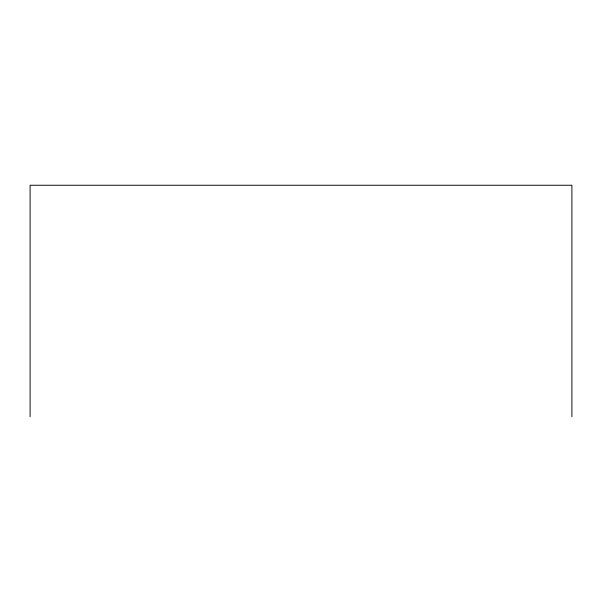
<?xml version="1.0" encoding="UTF-8"?>
<svg xmlns="http://www.w3.org/2000/svg" width="602" height="602" viewBox="0 0 602 602"><rect width="100%" height="100%" fill="white"/><g stroke="black" fill="none" stroke-linecap="round" stroke-linejoin="round"><path stroke-width="0.9" d="M571.9 416.757L571.9 185.243L30.1 185.243L30.1 416.757"/></g></svg>
